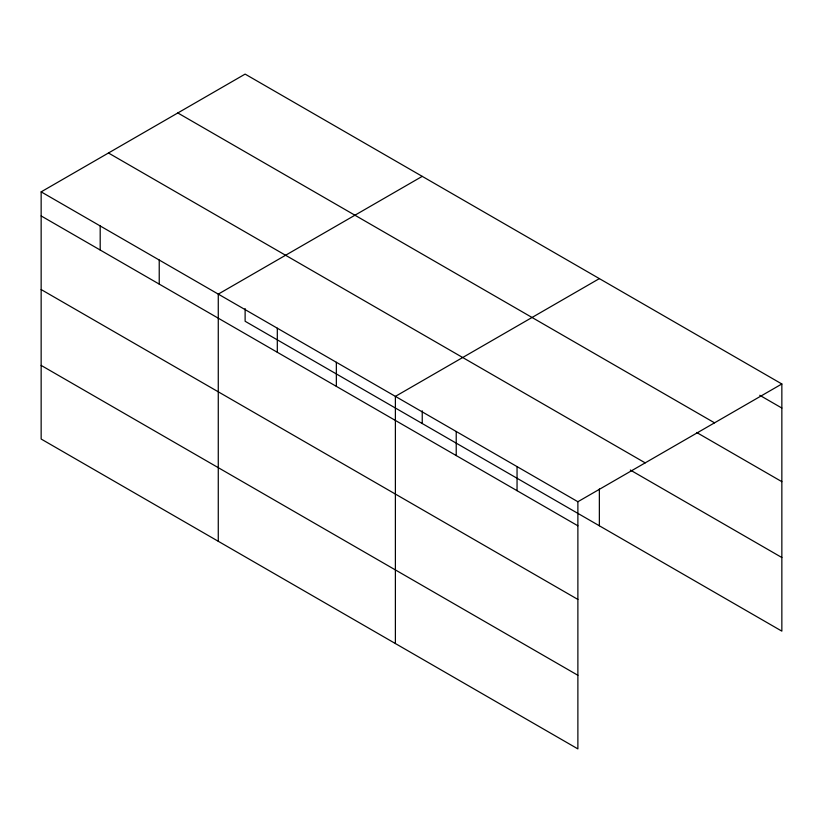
<?xml version="1.0" encoding="UTF-8"?>
<svg xmlns="http://www.w3.org/2000/svg" width="823" height="823" viewBox="0 0 823 823"><rect width="100%" height="100%" fill="white"/><g stroke="black" fill="none" stroke-linecap="round" stroke-linejoin="round"><path stroke-width="1.23" d="M41.15 191.862L577.88 501.732L577.88 748.899L41.15 439.029L41.15 191.862L245.12 74.101L781.85 383.971L781.85 631.138L245.12 321.268L245.12 308.574M422.24 176.359L218.27 294.12L218.27 541.287M599.36 278.616L395.39 396.377L395.39 643.545M577.88 501.732L781.85 383.971M759.732 395.277L781.85 408.043M177.809 112.957L714.539 422.837M696.69 432.497L781.85 481.671M108.461 152.996L645.191 462.876M630.325 470.046L781.85 557.521M41.15 215.935L577.88 525.804M41.15 289.552L577.88 599.432M41.15 365.402L577.88 675.282M599.36 488.975L599.36 525.784M517.05 466.62L517.05 490.683M456.22 431.499L456.22 455.572M422.24 410.831L422.24 423.526M336.35 362.295L336.35 386.357M277.31 328.202L277.31 352.275M159.23 260.027L159.23 284.1M100.19 225.944L100.19 250.017"/></g></svg>
